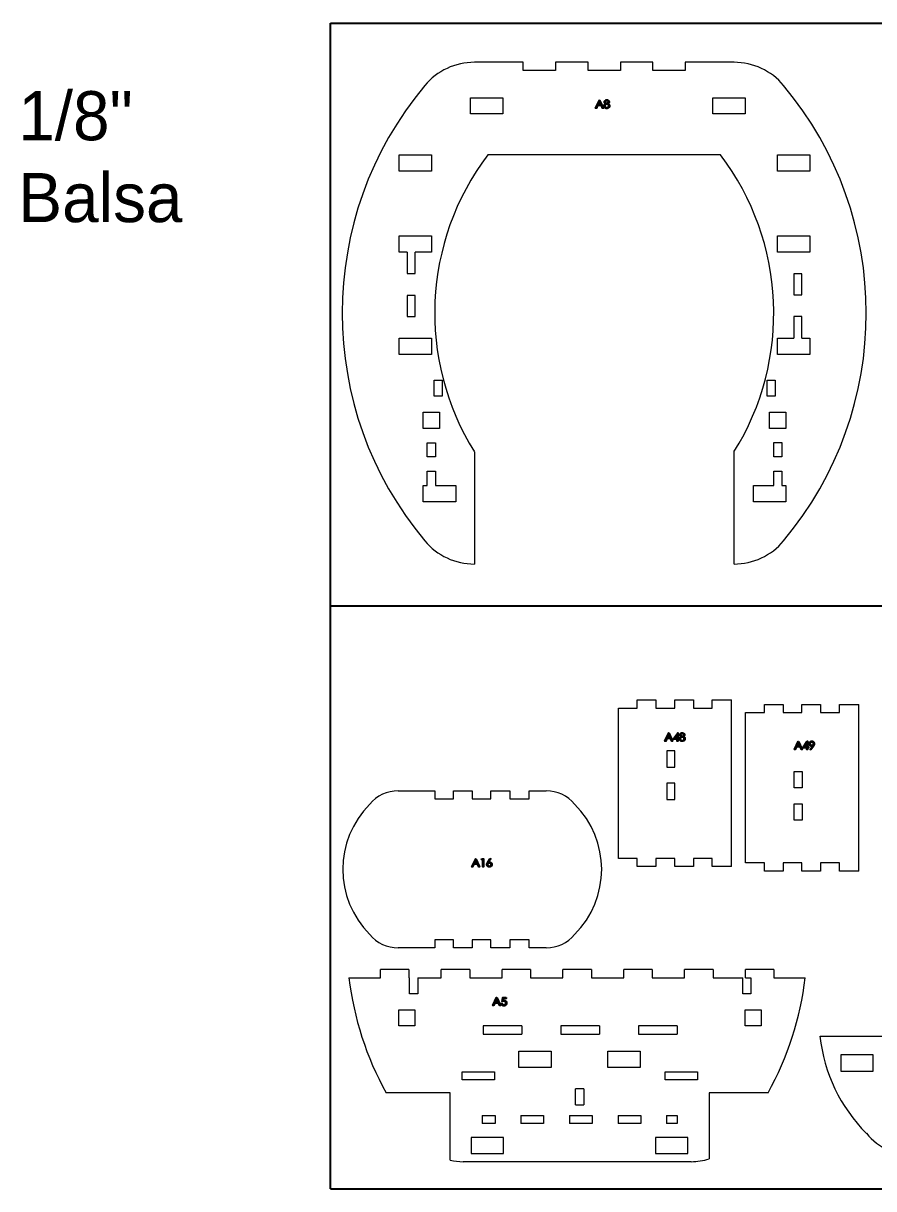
# Model space of a CAD drawing. Header units: inches. Extents: x -4.7 to 54, y 0 to 24.
# Drawn here: x -4.75 to 8.39, y 0 to 18 of the extents above; entities that cross this region are included whole.
import ezdxf

# ---------------------------------------------------------------- set-up
doc = ezdxf.new("R2010")
doc.units = ezdxf.units.IN
doc.header["$MEASUREMENT"] = 0

msp = doc.modelspace()

# ---------------------------------------------------------------- linework, layer by layer
for p, q in [((0, 9), (0, 18)), ((0, 18), (24, 18)), ((0, 0), (0, 9)), ((24, 9), (0, 9)), ((0, 0), (24, 0))]:
    msp.add_line(p, q)
at = {"color": 1, "linetype": 'Continuous', "lineweight": 15}
for p, q in [((2.979, 17.398), (2.224, 17.398)), ((2.979, 17.273), (2.979, 17.398)), ((3.479, 17.398), (3.479, 17.273)), ((3.979, 17.398), (3.479, 17.398)), ((3.979, 17.273), (3.979, 17.398)), ((4.479, 17.398), (4.479, 17.273)), ((4.979, 17.398), (4.479, 17.398)), ((4.979, 17.273), (4.979, 17.398)), ((5.479, 17.398), (5.479, 17.273)), ((6.235, 17.398), (5.479, 17.398)), ((3.479, 17.273), (2.979, 17.273)), ((4.479, 17.273), (3.979, 17.273)), ((5.479, 17.273), (4.979, 17.273)), ((2.164, 16.851), (2.664, 16.851)), ((2.164, 16.601), (2.164, 16.851)), ((2.664, 16.851), (2.664, 16.601)), ((5.907, 16.851), (6.407, 16.851)), ((5.907, 16.601), (5.907, 16.851)), ((6.407, 16.851), (6.407, 16.601)), ((2.664, 16.601), (2.164, 16.601)), ((6.407, 16.601), (5.907, 16.601)), ((1.06, 15.968), (1.56, 15.968)), ((1.06, 15.718), (1.06, 15.968)), ((1.56, 15.968), (1.56, 15.718)), ((6.028, 15.968), (2.431, 15.968)), ((6.908, 15.968), (7.408, 15.968)), ((6.908, 15.718), (6.908, 15.968)), ((7.408, 15.968), (7.408, 15.718)), ((1.56, 15.718), (1.06, 15.718)), ((7.408, 15.718), (6.908, 15.718)), ((1.06, 14.715), (1.56, 14.715)), ((1.06, 14.465), (1.06, 14.715)), ((1.56, 14.715), (1.56, 14.465)), ((6.908, 14.715), (7.408, 14.715)), ((6.908, 14.465), (6.908, 14.715)), ((7.408, 14.715), (7.408, 14.465)), ((1.185, 14.465), (1.06, 14.465)), ((1.185, 14.465), (1.185, 14.134)), ((1.31, 14.134), (1.31, 14.465)), ((1.56, 14.465), (1.31, 14.465)), ((7.408, 14.465), (6.908, 14.465)), ((1.185, 14.134), (1.31, 14.134)), ((7.283, 14.131), (7.158, 14.131)), ((7.158, 14.131), (7.158, 13.805)), ((7.283, 13.805), (7.283, 14.131)), ((1.31, 13.795), (1.185, 13.795)), ((1.185, 13.795), (1.185, 13.474)), ((1.31, 13.474), (1.31, 13.795)), ((7.158, 13.805), (7.283, 13.805)), ((1.185, 13.474), (1.31, 13.474)), ((7.283, 13.471), (7.158, 13.471)), ((7.158, 13.471), (7.158, 13.139)), ((7.283, 13.139), (7.283, 13.471)), ((1.06, 13.135), (1.56, 13.135)), ((1.06, 12.885), (1.06, 13.135)), ((1.56, 13.135), (1.56, 12.885)), ((6.908, 13.139), (7.158, 13.139)), ((6.908, 12.885), (6.908, 13.139)), ((7.283, 13.139), (7.408, 13.139)), ((7.408, 13.139), (7.408, 12.885)), ((1.56, 12.885), (1.06, 12.885)), ((7.408, 12.885), (6.908, 12.885)), ((1.602, 12.489), (1.727, 12.489)), ((1.602, 12.239), (1.602, 12.489)), ((1.727, 12.489), (1.727, 12.239)), ((6.748, 12.489), (6.873, 12.489)), ((6.748, 12.239), (6.748, 12.489)), ((6.873, 12.489), (6.873, 12.239)), ((1.727, 12.239), (1.602, 12.239)), ((6.873, 12.239), (6.748, 12.239)), ((1.434, 11.994), (1.684, 11.994)), ((1.434, 11.744), (1.434, 11.994)), ((1.684, 11.994), (1.684, 11.744)), ((6.786, 11.994), (7.036, 11.994)), ((6.786, 11.744), (6.786, 11.994)), ((7.036, 11.994), (7.036, 11.744)), ((1.684, 11.744), (1.434, 11.744)), ((7.036, 11.744), (6.786, 11.744)), ((1.496, 11.522), (1.621, 11.522)), ((1.496, 11.304), (1.496, 11.522)), ((1.621, 11.522), (1.621, 11.304)), ((6.848, 11.523), (6.973, 11.523)), ((6.848, 11.304), (6.848, 11.523)), ((6.973, 11.523), (6.973, 11.304)), ((2.224, 11.378), (2.224, 9.648)), ((6.235, 9.648), (6.235, 11.378)), ((1.621, 11.304), (1.496, 11.304)), ((6.973, 11.304), (6.848, 11.304)), ((1.496, 11.082), (1.621, 11.082)), ((1.496, 10.861), (1.496, 11.082)), ((1.621, 11.082), (1.621, 10.861)), ((6.848, 11.083), (6.973, 11.083)), ((6.848, 10.861), (6.848, 11.083)), ((6.973, 11.083), (6.973, 10.861)), ((1.434, 10.861), (1.496, 10.861)), ((1.434, 10.611), (1.434, 10.861)), ((1.621, 10.861), (1.934, 10.861)), ((1.934, 10.861), (1.934, 10.611)), ((6.536, 10.861), (6.848, 10.861)), ((6.536, 10.611), (6.536, 10.861)), ((6.973, 10.861), (7.036, 10.861)), ((7.036, 10.861), (7.036, 10.611)), ((1.934, 10.611), (1.434, 10.611)), ((7.036, 10.611), (6.536, 10.611)), ((4.448, 5.099), (4.448, 7.424)), ((4.448, 7.424), (4.74, 7.424)), ((4.74, 7.424), (4.74, 7.549)), ((4.74, 7.549), (5.028, 7.549)), ((5.028, 7.549), (5.028, 7.424)), ((5.028, 7.424), (5.32, 7.424)), ((5.32, 7.424), (5.32, 7.549)), ((5.32, 7.549), (5.608, 7.549)), ((5.608, 7.549), (5.608, 7.424)), ((5.608, 7.424), (5.9, 7.424)), ((5.9, 7.424), (5.9, 7.549)), ((5.9, 7.549), (6.198, 7.549)), ((6.198, 4.974), (6.198, 7.549)), ((6.704, 7.481), (6.993, 7.481)), ((6.704, 7.356), (6.704, 7.481)), ((6.993, 7.481), (6.993, 7.356)), ((7.284, 7.356), (7.284, 7.481)), ((7.284, 7.481), (7.573, 7.481)), ((7.573, 7.481), (7.573, 7.356)), ((7.864, 7.356), (7.864, 7.481)), ((7.864, 7.481), (8.163, 7.481)), ((8.163, 4.906), (8.163, 7.481)), ((6.413, 5.031), (6.413, 7.356)), ((6.413, 7.356), (6.704, 7.356)), ((6.993, 7.356), (7.284, 7.356)), ((7.573, 7.356), (7.864, 7.356)), ((5.198, 6.761), (5.198, 6.511)), ((5.323, 6.761), (5.198, 6.761)), ((5.323, 6.511), (5.323, 6.761)), ((5.198, 6.511), (5.323, 6.511)), ((7.163, 6.193), (7.163, 6.443)), ((7.163, 6.443), (7.288, 6.443)), ((7.288, 6.443), (7.288, 6.193)), ((1.045, 6.146), (1.611, 6.146)), ((1.611, 6.146), (1.611, 6.021)), ((1.899, 6.021), (1.899, 6.146)), ((1.899, 6.146), (2.191, 6.146)), ((2.191, 6.146), (2.191, 6.021)), ((2.479, 6.021), (2.479, 6.146)), ((2.479, 6.146), (2.771, 6.146)), ((2.771, 6.146), (2.771, 6.021)), ((3.069, 6.021), (3.069, 6.146)), ((3.069, 6.146), (3.334, 6.146)), ((5.198, 6.261), (5.198, 6.011)), ((5.323, 6.261), (5.198, 6.261)), ((5.323, 6.011), (5.323, 6.261)), ((7.288, 6.193), (7.163, 6.193)), ((1.611, 6.021), (1.899, 6.021)), ((2.191, 6.021), (2.479, 6.021)), ((2.771, 6.021), (3.069, 6.021)), ((5.198, 6.011), (5.323, 6.011)), ((7.163, 5.693), (7.163, 5.943)), ((7.163, 5.943), (7.288, 5.943)), ((7.288, 5.943), (7.288, 5.693)), ((7.288, 5.693), (7.163, 5.693)), ((4.74, 5.099), (4.448, 5.099)), ((4.74, 4.974), (4.74, 5.099)), ((5.32, 5.099), (5.028, 5.099)), ((5.028, 5.099), (5.028, 4.974)), ((5.32, 4.974), (5.32, 5.099)), ((5.9, 5.099), (5.608, 5.099)), ((5.608, 5.099), (5.608, 4.974)), ((5.9, 4.974), (5.9, 5.099)), ((5.028, 4.974), (4.74, 4.974)), ((5.608, 4.974), (5.32, 4.974)), ((6.198, 4.974), (5.9, 4.974)), ((6.704, 5.031), (6.413, 5.031)), ((6.704, 4.906), (6.704, 5.031)), ((6.993, 4.906), (6.704, 4.906)), ((7.284, 5.031), (6.993, 5.031)), ((6.993, 5.031), (6.993, 4.906)), ((7.284, 4.906), (7.284, 5.031)), ((7.573, 4.906), (7.284, 4.906)), ((7.864, 5.031), (7.573, 5.031)), ((7.573, 5.031), (7.573, 4.906)), ((7.864, 4.906), (7.864, 5.031)), ((8.163, 4.906), (7.864, 4.906)), ((1.899, 3.845), (1.611, 3.845)), ((1.611, 3.845), (1.611, 3.72)), ((1.899, 3.72), (1.899, 3.845)), ((2.479, 3.845), (2.191, 3.845)), ((2.191, 3.845), (2.191, 3.72)), ((2.479, 3.72), (2.479, 3.845)), ((3.069, 3.845), (2.771, 3.845)), ((2.771, 3.845), (2.771, 3.72)), ((3.069, 3.72), (3.069, 3.845)), ((1.611, 3.72), (1.045, 3.72)), ((2.191, 3.72), (1.899, 3.72)), ((2.771, 3.72), (2.479, 3.72)), ((3.334, 3.72), (3.069, 3.72)), ((0.285, 3.259), (0.772, 3.259)), ((0.772, 3.259), (0.772, 3.384)), ((1.212, 3.384), (0.772, 3.384)), ((1.212, 3.384), (1.212, 3.259)), ((1.212, 3.259), (1.223, 3.259)), ((1.223, 3.009), (1.223, 3.259)), ((1.348, 3.259), (1.348, 3.009)), ((1.348, 3.259), (1.712, 3.259)), ((1.712, 3.259), (1.712, 3.384)), ((2.152, 3.384), (1.712, 3.384)), ((2.152, 3.384), (2.152, 3.259)), ((2.152, 3.259), (2.652, 3.259)), ((2.652, 3.259), (2.652, 3.384)), ((3.092, 3.384), (2.652, 3.384)), ((3.092, 3.384), (3.092, 3.259)), ((3.092, 3.259), (3.592, 3.259)), ((3.592, 3.259), (3.592, 3.384)), ((4.032, 3.384), (3.592, 3.384)), ((4.032, 3.384), (4.032, 3.259)), ((4.032, 3.259), (4.532, 3.259)), ((4.532, 3.259), (4.532, 3.384)), ((4.972, 3.384), (4.532, 3.384)), ((4.972, 3.384), (4.972, 3.259)), ((4.972, 3.259), (5.472, 3.259)), ((5.472, 3.259), (5.472, 3.384)), ((5.912, 3.384), (5.472, 3.384)), ((5.912, 3.384), (5.912, 3.259)), ((5.912, 3.259), (6.369, 3.259)), ((6.369, 3.009), (6.369, 3.259)), ((6.412, 3.259), (6.412, 3.384)), ((6.852, 3.384), (6.412, 3.384)), ((6.412, 3.259), (6.494, 3.259)), ((6.494, 3.259), (6.494, 3.009)), ((6.852, 3.384), (6.852, 3.259)), ((6.852, 3.259), (7.335, 3.259)), ((1.348, 3.009), (1.223, 3.009)), ((6.494, 3.009), (6.369, 3.009)), ((1.055, 2.764), (1.305, 2.764)), ((1.055, 2.514), (1.055, 2.764)), ((1.305, 2.764), (1.305, 2.514)), ((6.407, 2.764), (6.657, 2.764)), ((6.407, 2.514), (6.407, 2.764)), ((6.657, 2.764), (6.657, 2.514)), ((1.305, 2.514), (1.055, 2.514)), ((2.957, 2.514), (2.357, 2.514)), ((2.357, 2.514), (2.357, 2.389)), ((2.357, 2.389), (2.957, 2.389)), ((2.957, 2.514), (2.957, 2.389)), ((4.157, 2.514), (3.557, 2.514)), ((3.557, 2.514), (3.557, 2.389)), ((3.557, 2.389), (4.157, 2.389)), ((4.157, 2.514), (4.157, 2.389)), ((5.357, 2.514), (4.757, 2.514)), ((4.757, 2.514), (4.757, 2.389)), ((4.757, 2.389), (5.357, 2.389)), ((5.357, 2.514), (5.357, 2.389)), ((6.657, 2.514), (6.407, 2.514)), ((7.564, 2.356), (9.054, 2.356)), ((2.911, 2.124), (3.411, 2.124)), ((2.911, 1.874), (2.911, 2.124)), ((3.411, 2.124), (3.411, 1.874)), ((4.286, 2.124), (4.786, 2.124)), ((4.286, 1.874), (4.286, 2.124)), ((4.786, 2.124), (4.786, 1.874)), ((8.384, 2.065), (7.884, 2.065)), ((7.884, 2.065), (7.884, 1.815)), ((8.384, 1.815), (8.384, 2.065)), ((2.032, 1.806), (2.532, 1.806)), ((2.032, 1.679), (2.032, 1.806)), ((2.532, 1.806), (2.532, 1.679)), ((3.411, 1.874), (2.911, 1.874)), ((4.786, 1.874), (4.286, 1.874)), ((5.169, 1.806), (5.669, 1.806)), ((5.169, 1.679), (5.169, 1.806)), ((5.669, 1.806), (5.669, 1.679)), ((7.884, 1.815), (8.384, 1.815)), ((2.532, 1.679), (2.032, 1.679)), ((5.669, 1.679), (5.169, 1.679)), ((1.851, 1.482), (0.859, 1.482)), ((1.851, 0.44), (1.851, 1.482)), ((3.788, 1.293), (3.788, 1.543)), ((3.913, 1.543), (3.788, 1.543)), ((3.913, 1.543), (3.913, 1.293)), ((6.761, 1.482), (5.851, 1.482)), ((5.851, 1.482), (5.851, 0.463)), ((3.788, 1.293), (3.913, 1.293)), ((2.343, 1.132), (2.543, 1.132)), ((2.343, 1.132), (2.343, 1.007)), ((2.543, 1.132), (2.543, 1.007)), ((2.943, 1.132), (2.943, 1.007)), ((2.943, 1.132), (3.293, 1.132)), ((3.293, 1.132), (3.293, 1.007)), ((3.693, 1.132), (3.693, 1.007)), ((3.693, 1.132), (4.043, 1.132)), ((4.043, 1.132), (4.043, 1.007)), ((4.443, 1.132), (4.443, 1.007)), ((4.443, 1.132), (4.793, 1.132)), ((4.793, 1.132), (4.793, 1.007)), ((5.193, 1.132), (5.193, 1.007)), ((5.193, 1.132), (5.358, 1.132)), ((5.358, 1.132), (5.358, 1.007)), ((2.543, 1.007), (2.343, 1.007)), ((3.293, 1.007), (2.943, 1.007)), ((4.043, 1.007), (3.693, 1.007)), ((4.793, 1.007), (4.443, 1.007)), ((5.358, 1.007), (5.193, 1.007)), ((2.672, 0.793), (2.172, 0.793)), ((2.172, 0.793), (2.172, 0.543)), ((2.672, 0.543), (2.672, 0.793)), ((5.521, 0.793), (5.021, 0.793)), ((5.021, 0.793), (5.021, 0.543)), ((5.521, 0.543), (5.521, 0.793)), ((2.172, 0.543), (2.672, 0.543)), ((5.021, 0.543), (5.521, 0.543)), ((2.048, 0.418), (5.572, 0.418))]:
    msp.add_line(p, q, dxfattribs=at)
at = {"color": 3, "linetype": 'Continuous', "flags": 128}
for points in [[(4.158, 16.813), (4.216, 16.688), (4.216, 16.688), (4.203, 16.688), (4.203, 16.688), (4.185, 16.728), (4.185, 16.728), (4.128, 16.728), (4.128, 16.728), (4.109, 16.688), (4.109, 16.688), (4.097, 16.688), (4.097, 16.688), (4.156, 16.813), (4.156, 16.813), (4.158, 16.813)], [(4.157, 16.789), (4.134, 16.741), (4.134, 16.741), (4.179, 16.741), (4.179, 16.741), (4.157, 16.789)], [(4.288, 16.758), (4.291, 16.756), (4.293, 16.755), (4.296, 16.753), (4.298, 16.751), (4.301, 16.749), (4.303, 16.747), (4.304, 16.745), (4.306, 16.743), (4.307, 16.741), (4.308, 16.739), (4.309, 16.737), (4.31, 16.735), (4.311, 16.732), (4.311, 16.73), (4.312, 16.727), (4.312, 16.725), (4.312, 16.725), (4.312, 16.721), (4.311, 16.718), (4.31, 16.714), (4.309, 16.711), (4.308, 16.708), (4.306, 16.705), (4.304, 16.702), (4.302, 16.699), (4.302, 16.699), (4.299, 16.696), (4.296, 16.693), (4.292, 16.691), (4.288, 16.689), (4.284, 16.687), (4.279, 16.686), (4.274, 16.685), (4.269, 16.685), (4.269, 16.685), (4.264, 16.685), (4.259, 16.686), (4.255, 16.687), (4.251, 16.688), (4.247, 16.69), (4.243, 16.692), (4.24, 16.694), (4.237, 16.697), (4.235, 16.7), (4.233, 16.703), (4.231, 16.707), (4.229, 16.71), (4.228, 16.713), (4.227, 16.717), (4.227, 16.72), (4.227, 16.724), (4.227, 16.724), (4.227, 16.726), (4.227, 16.729), (4.228, 16.731), (4.228, 16.734), (4.229, 16.736), (4.23, 16.739), (4.231, 16.741), (4.233, 16.743), (4.234, 16.745), (4.236, 16.747), (4.238, 16.749), (4.24, 16.751), (4.243, 16.753), (4.245, 16.755), (4.248, 16.756), (4.251, 16.758), (4.251, 16.758), (4.247, 16.761), (4.243, 16.763), (4.24, 16.766), (4.238, 16.77), (4.236, 16.773), (4.234, 16.777), (4.233, 16.781), (4.233, 16.785), (4.233, 16.785), (4.233, 16.789), (4.234, 16.792), (4.236, 16.796), (4.238, 16.8), (4.241, 16.804), (4.244, 16.807), (4.247, 16.81), (4.251, 16.812), (4.256, 16.814), (4.26, 16.816), (4.265, 16.816), (4.27, 16.817), (4.27, 16.817), (4.275, 16.816), (4.279, 16.816), (4.283, 16.814), (4.288, 16.812), (4.292, 16.81), (4.295, 16.807), (4.298, 16.804), (4.301, 16.8), (4.303, 16.796), (4.304, 16.792), (4.305, 16.788), (4.305, 16.784), (4.305, 16.784), (4.305, 16.78), (4.304, 16.776), (4.303, 16.773), (4.301, 16.769), (4.298, 16.766), (4.295, 16.763), (4.292, 16.761), (4.288, 16.758)], [(4.27, 16.751), (4.267, 16.751), (4.263, 16.75), (4.26, 16.75), (4.257, 16.749), (4.255, 16.748), (4.252, 16.746), (4.249, 16.745), (4.247, 16.743), (4.245, 16.741), (4.243, 16.738), (4.242, 16.736), (4.24, 16.734), (4.239, 16.731), (4.239, 16.729), (4.238, 16.726), (4.238, 16.723), (4.238, 16.723), (4.238, 16.72), (4.239, 16.717), (4.24, 16.714), (4.242, 16.711), (4.244, 16.708), (4.247, 16.705), (4.249, 16.703), (4.253, 16.701), (4.257, 16.7), (4.26, 16.699), (4.265, 16.698), (4.269, 16.698), (4.269, 16.698), (4.273, 16.698), (4.276, 16.699), (4.279, 16.699), (4.282, 16.7), (4.285, 16.701), (4.287, 16.702), (4.29, 16.704), (4.292, 16.706), (4.294, 16.708), (4.296, 16.71), (4.297, 16.712), (4.298, 16.715), (4.299, 16.717), (4.3, 16.719), (4.3, 16.722), (4.3, 16.725), (4.3, 16.725), (4.3, 16.727), (4.3, 16.73), (4.299, 16.732), (4.298, 16.734), (4.297, 16.737), (4.295, 16.739), (4.294, 16.741), (4.291, 16.743), (4.289, 16.745), (4.287, 16.746), (4.284, 16.748), (4.282, 16.749), (4.279, 16.75), (4.276, 16.75), (4.273, 16.751), (4.27, 16.751)], [(4.269, 16.804), (4.267, 16.804), (4.264, 16.803), (4.262, 16.803), (4.259, 16.802), (4.257, 16.802), (4.255, 16.801), (4.253, 16.799), (4.251, 16.798), (4.25, 16.797), (4.248, 16.795), (4.247, 16.793), (4.246, 16.792), (4.245, 16.79), (4.245, 16.788), (4.244, 16.786), (4.244, 16.784), (4.244, 16.784), (4.244, 16.782), (4.245, 16.781), (4.245, 16.779), (4.246, 16.777), (4.247, 16.775), (4.249, 16.773), (4.25, 16.772), (4.252, 16.77), (4.254, 16.769), (4.256, 16.767), (4.258, 16.766), (4.26, 16.765), (4.262, 16.765), (4.265, 16.764), (4.267, 16.764), (4.27, 16.764), (4.27, 16.764), (4.273, 16.764), (4.276, 16.764), (4.279, 16.765), (4.282, 16.767), (4.285, 16.768), (4.287, 16.77), (4.289, 16.772), (4.291, 16.775), (4.292, 16.777), (4.293, 16.78), (4.294, 16.782), (4.294, 16.785), (4.294, 16.785), (4.294, 16.786), (4.294, 16.788), (4.293, 16.79), (4.292, 16.791), (4.292, 16.793), (4.29, 16.795), (4.289, 16.796), (4.288, 16.798), (4.286, 16.799), (4.284, 16.8), (4.282, 16.801), (4.28, 16.802), (4.277, 16.803), (4.275, 16.803), (4.272, 16.804), (4.269, 16.804)], [(5.228, 7.039), (5.285, 6.914), (5.285, 6.914), (5.273, 6.914), (5.273, 6.914), (5.255, 6.954), (5.255, 6.954), (5.198, 6.954), (5.198, 6.954), (5.179, 6.914), (5.179, 6.914), (5.167, 6.914), (5.167, 6.914), (5.226, 7.039), (5.226, 7.039), (5.228, 7.039)], [(5.365, 7.042), (5.367, 7.042), (5.367, 7.042), (5.367, 6.955), (5.367, 6.955), (5.381, 6.955), (5.381, 6.955), (5.381, 6.942), (5.381, 6.942), (5.367, 6.942), (5.367, 6.942), (5.367, 6.914), (5.367, 6.914), (5.356, 6.914), (5.356, 6.914), (5.356, 6.942), (5.356, 6.942), (5.296, 6.942), (5.296, 6.942), (5.365, 7.042)], [(5.453, 6.983), (5.456, 6.982), (5.459, 6.98), (5.462, 6.978), (5.464, 6.976), (5.466, 6.975), (5.468, 6.973), (5.47, 6.971), (5.472, 6.969), (5.473, 6.967), (5.474, 6.964), (5.475, 6.962), (5.476, 6.96), (5.477, 6.958), (5.477, 6.955), (5.477, 6.953), (5.478, 6.95), (5.478, 6.95), (5.477, 6.946), (5.477, 6.943), (5.476, 6.939), (5.475, 6.936), (5.474, 6.933), (5.472, 6.93), (5.47, 6.927), (5.468, 6.924), (5.468, 6.924), (5.465, 6.921), (5.462, 6.918), (5.458, 6.916), (5.454, 6.914), (5.45, 6.912), (5.445, 6.911), (5.44, 6.911), (5.435, 6.91), (5.435, 6.91), (5.43, 6.911), (5.425, 6.911), (5.421, 6.912), (5.417, 6.913), (5.413, 6.915), (5.409, 6.917), (5.406, 6.92), (5.403, 6.922), (5.401, 6.925), (5.399, 6.929), (5.397, 6.932), (5.395, 6.935), (5.394, 6.938), (5.393, 6.942), (5.393, 6.945), (5.393, 6.949), (5.393, 6.949), (5.393, 6.952), (5.393, 6.954), (5.393, 6.957), (5.394, 6.959), (5.395, 6.961), (5.396, 6.964), (5.397, 6.966), (5.398, 6.968), (5.4, 6.97), (5.402, 6.972), (5.404, 6.974), (5.406, 6.976), (5.408, 6.978), (5.411, 6.98), (5.414, 6.982), (5.417, 6.983), (5.417, 6.983), (5.413, 6.986), (5.409, 6.988), (5.406, 6.992), (5.404, 6.995), (5.402, 6.998), (5.4, 7.002), (5.399, 7.006), (5.399, 7.01), (5.399, 7.01), (5.399, 7.014), (5.4, 7.018), (5.402, 7.022), (5.404, 7.025), (5.406, 7.029), (5.41, 7.032), (5.413, 7.035), (5.417, 7.037), (5.422, 7.039), (5.426, 7.041), (5.431, 7.042), (5.436, 7.042), (5.436, 7.042), (5.44, 7.042), (5.445, 7.041), (5.449, 7.039), (5.454, 7.037), (5.457, 7.035), (5.461, 7.032), (5.464, 7.029), (5.466, 7.025), (5.468, 7.021), (5.47, 7.018), (5.471, 7.013), (5.471, 7.009), (5.471, 7.009), (5.471, 7.005), (5.47, 7.001), (5.469, 6.998), (5.467, 6.994), (5.464, 6.991), (5.461, 6.988), (5.458, 6.986), (5.453, 6.983)], [(5.435, 7.029), (5.432, 7.029), (5.43, 7.029), (5.427, 7.028), (5.425, 7.028), (5.423, 7.027), (5.421, 7.026), (5.419, 7.025), (5.417, 7.023), (5.416, 7.022), (5.414, 7.02), (5.413, 7.019), (5.412, 7.017), (5.411, 7.015), (5.411, 7.013), (5.41, 7.011), (5.41, 7.01), (5.41, 7.01), (5.41, 7.008), (5.411, 7.006), (5.411, 7.004), (5.412, 7.002), (5.413, 7), (5.414, 6.999), (5.416, 6.997), (5.418, 6.995), (5.42, 6.994), (5.422, 6.992), (5.424, 6.991), (5.426, 6.991), (5.428, 6.99), (5.431, 6.989), (5.433, 6.989), (5.435, 6.989), (5.435, 6.989), (5.439, 6.989), (5.442, 6.99), (5.445, 6.991), (5.448, 6.992), (5.45, 6.993), (5.453, 6.995), (5.455, 6.997), (5.457, 7), (5.458, 7.002), (5.459, 7.005), (5.46, 7.007), (5.46, 7.01), (5.46, 7.01), (5.46, 7.012), (5.459, 7.013), (5.459, 7.015), (5.458, 7.017), (5.457, 7.018), (5.456, 7.02), (5.455, 7.021), (5.453, 7.023), (5.452, 7.024), (5.45, 7.026), (5.448, 7.027), (5.446, 7.027), (5.443, 7.028), (5.441, 7.029), (5.438, 7.029), (5.435, 7.029)], [(5.227, 7.014), (5.204, 6.966), (5.204, 6.966), (5.249, 6.966), (5.249, 6.966), (5.227, 7.014)], [(5.356, 6.955), (5.356, 7.01), (5.356, 7.01), (5.318, 6.955), (5.318, 6.955), (5.356, 6.955)], [(5.436, 6.976), (5.432, 6.976), (5.429, 6.976), (5.426, 6.975), (5.423, 6.974), (5.42, 6.973), (5.418, 6.971), (5.415, 6.97), (5.413, 6.968), (5.411, 6.966), (5.409, 6.964), (5.407, 6.961), (5.406, 6.959), (5.405, 6.956), (5.404, 6.954), (5.404, 6.951), (5.404, 6.949), (5.404, 6.949), (5.404, 6.945), (5.405, 6.942), (5.406, 6.939), (5.408, 6.936), (5.41, 6.933), (5.412, 6.93), (5.415, 6.928), (5.419, 6.926), (5.422, 6.925), (5.426, 6.924), (5.431, 6.923), (5.435, 6.923), (5.435, 6.923), (5.438, 6.923), (5.442, 6.924), (5.445, 6.924), (5.448, 6.925), (5.451, 6.926), (5.453, 6.928), (5.456, 6.929), (5.458, 6.931), (5.46, 6.933), (5.462, 6.935), (5.463, 6.938), (5.464, 6.94), (5.465, 6.942), (5.466, 6.945), (5.466, 6.947), (5.466, 6.95), (5.466, 6.95), (5.466, 6.952), (5.466, 6.955), (5.465, 6.957), (5.464, 6.96), (5.463, 6.962), (5.461, 6.964), (5.459, 6.966), (5.457, 6.968), (5.455, 6.97), (5.453, 6.972), (5.45, 6.973), (5.447, 6.974), (5.445, 6.975), (5.442, 6.976), (5.439, 6.976), (5.436, 6.976)], [(7.231, 6.908), (7.288, 6.783), (7.288, 6.783), (7.276, 6.783), (7.276, 6.783), (7.258, 6.823), (7.258, 6.823), (7.201, 6.823), (7.201, 6.823), (7.182, 6.783), (7.182, 6.783), (7.17, 6.783), (7.17, 6.783), (7.229, 6.908), (7.229, 6.908), (7.231, 6.908)], [(7.23, 6.883), (7.207, 6.836), (7.207, 6.836), (7.252, 6.836), (7.252, 6.836), (7.23, 6.883)], [(7.368, 6.911), (7.37, 6.911), (7.37, 6.911), (7.37, 6.824), (7.37, 6.824), (7.384, 6.824), (7.384, 6.824), (7.384, 6.811), (7.384, 6.811), (7.37, 6.811), (7.37, 6.811), (7.37, 6.783), (7.37, 6.783), (7.359, 6.783), (7.359, 6.783), (7.359, 6.811), (7.359, 6.811), (7.3, 6.811), (7.3, 6.811), (7.368, 6.911)], [(7.359, 6.824), (7.359, 6.879), (7.359, 6.879), (7.322, 6.824), (7.322, 6.824), (7.359, 6.824)], [(7.423, 6.779), (7.414, 6.786), (7.414, 6.786), (7.449, 6.836), (7.449, 6.836), (7.442, 6.836), (7.436, 6.836), (7.436, 6.836), (7.432, 6.836), (7.428, 6.836), (7.424, 6.837), (7.421, 6.838), (7.417, 6.84), (7.414, 6.842), (7.411, 6.844), (7.408, 6.846), (7.406, 6.849), (7.404, 6.852), (7.402, 6.855), (7.4, 6.858), (7.399, 6.862), (7.398, 6.865), (7.397, 6.869), (7.397, 6.873), (7.397, 6.873), (7.398, 6.878), (7.399, 6.883), (7.4, 6.887), (7.402, 6.892), (7.405, 6.896), (7.409, 6.9), (7.412, 6.903), (7.417, 6.906), (7.422, 6.908), (7.427, 6.91), (7.432, 6.911), (7.437, 6.911), (7.437, 6.911), (7.442, 6.911), (7.447, 6.91), (7.452, 6.908), (7.457, 6.906), (7.461, 6.903), (7.465, 6.9), (7.468, 6.896), (7.471, 6.892), (7.473, 6.887), (7.475, 6.882), (7.475, 6.877), (7.476, 6.872), (7.476, 6.872), (7.476, 6.869), (7.475, 6.864), (7.474, 6.86), (7.473, 6.856), (7.472, 6.854), (7.471, 6.852), (7.47, 6.849), (7.468, 6.847), (7.467, 6.844), (7.465, 6.841), (7.463, 6.839), (7.461, 6.836), (7.461, 6.836), (7.423, 6.779)], [(7.438, 6.848), (7.441, 6.848), (7.443, 6.849), (7.446, 6.849), (7.449, 6.85), (7.451, 6.851), (7.453, 6.852), (7.455, 6.854), (7.457, 6.856), (7.459, 6.857), (7.46, 6.859), (7.462, 6.861), (7.463, 6.864), (7.464, 6.866), (7.464, 6.868), (7.464, 6.871), (7.465, 6.873), (7.465, 6.873), (7.464, 6.876), (7.464, 6.878), (7.463, 6.88), (7.463, 6.883), (7.461, 6.885), (7.46, 6.887), (7.458, 6.889), (7.456, 6.891), (7.454, 6.892), (7.452, 6.894), (7.45, 6.895), (7.447, 6.896), (7.445, 6.897), (7.442, 6.898), (7.439, 6.898), (7.437, 6.898), (7.437, 6.898), (7.434, 6.898), (7.431, 6.898), (7.428, 6.897), (7.426, 6.896), (7.423, 6.895), (7.421, 6.894), (7.419, 6.892), (7.417, 6.891), (7.415, 6.889), (7.413, 6.887), (7.412, 6.885), (7.411, 6.883), (7.41, 6.88), (7.409, 6.878), (7.409, 6.876), (7.409, 6.873), (7.409, 6.873), (7.409, 6.871), (7.409, 6.868), (7.41, 6.866), (7.411, 6.864), (7.412, 6.861), (7.413, 6.859), (7.415, 6.857), (7.417, 6.856), (7.419, 6.854), (7.422, 6.852), (7.424, 6.851), (7.426, 6.85), (7.429, 6.849), (7.432, 6.849), (7.435, 6.848), (7.438, 6.848)], [(2.245, 5.097), (2.303, 4.972), (2.303, 4.972), (2.29, 4.972), (2.29, 4.972), (2.272, 5.012), (2.272, 5.012), (2.215, 5.012), (2.215, 5.012), (2.196, 4.972), (2.196, 4.972), (2.184, 4.972), (2.184, 4.972), (2.243, 5.097), (2.243, 5.097), (2.245, 5.097)], [(2.244, 5.073), (2.221, 5.025), (2.221, 5.025), (2.266, 5.025), (2.266, 5.025), (2.244, 5.073)], [(2.34, 5.097), (2.364, 5.097), (2.364, 5.097), (2.364, 4.972), (2.364, 4.972), (2.352, 4.972), (2.352, 4.972), (2.352, 5.084), (2.352, 5.084), (2.333, 5.084), (2.333, 5.084), (2.34, 5.097)], [(2.468, 5.1), (2.476, 5.093), (2.476, 5.093), (2.443, 5.043), (2.443, 5.043), (2.45, 5.044), (2.456, 5.044), (2.456, 5.044), (2.46, 5.044), (2.464, 5.043), (2.467, 5.043), (2.471, 5.041), (2.474, 5.04), (2.477, 5.038), (2.48, 5.036), (2.483, 5.033), (2.485, 5.031), (2.487, 5.028), (2.489, 5.025), (2.491, 5.021), (2.492, 5.018), (2.493, 5.015), (2.493, 5.011), (2.493, 5.007), (2.493, 5.007), (2.493, 5.002), (2.492, 4.997), (2.491, 4.992), (2.488, 4.988), (2.486, 4.983), (2.482, 4.98), (2.479, 4.977), (2.474, 4.974), (2.469, 4.972), (2.465, 4.97), (2.46, 4.969), (2.454, 4.969), (2.454, 4.969), (2.449, 4.969), (2.444, 4.97), (2.44, 4.971), (2.435, 4.974), (2.431, 4.976), (2.427, 4.98), (2.424, 4.983), (2.421, 4.988), (2.419, 4.992), (2.418, 4.997), (2.417, 5.002), (2.416, 5.007), (2.416, 5.007), (2.417, 5.011), (2.417, 5.015), (2.418, 5.019), (2.42, 5.023), (2.42, 5.025), (2.421, 5.027), (2.422, 5.03), (2.424, 5.032), (2.425, 5.035), (2.427, 5.037), (2.429, 5.04), (2.43, 5.043), (2.43, 5.043), (2.468, 5.1)], [(2.454, 5.031), (2.451, 5.031), (2.448, 5.031), (2.446, 5.03), (2.443, 5.029), (2.441, 5.028), (2.439, 5.027), (2.437, 5.026), (2.435, 5.024), (2.433, 5.022), (2.432, 5.02), (2.431, 5.018), (2.429, 5.016), (2.429, 5.014), (2.428, 5.011), (2.428, 5.009), (2.428, 5.006), (2.428, 5.006), (2.428, 5.004), (2.428, 5.001), (2.429, 4.999), (2.43, 4.997), (2.431, 4.995), (2.432, 4.993), (2.434, 4.991), (2.436, 4.989), (2.438, 4.987), (2.44, 4.986), (2.442, 4.984), (2.444, 4.983), (2.447, 4.983), (2.449, 4.982), (2.452, 4.982), (2.455, 4.982), (2.455, 4.982), (2.458, 4.982), (2.46, 4.982), (2.463, 4.983), (2.465, 4.983), (2.468, 4.984), (2.47, 4.986), (2.472, 4.987), (2.474, 4.989), (2.476, 4.991), (2.478, 4.993), (2.479, 4.995), (2.48, 4.997), (2.481, 4.999), (2.482, 5.001), (2.482, 5.004), (2.482, 5.006), (2.482, 5.006), (2.482, 5.009), (2.482, 5.011), (2.481, 5.014), (2.48, 5.016), (2.479, 5.018), (2.478, 5.02), (2.476, 5.022), (2.474, 5.024), (2.472, 5.026), (2.47, 5.027), (2.467, 5.028), (2.465, 5.029), (2.462, 5.03), (2.46, 5.031), (2.457, 5.031), (2.454, 5.031)], [(2.569, 2.953), (2.627, 2.828), (2.627, 2.828), (2.614, 2.828), (2.614, 2.828), (2.596, 2.868), (2.596, 2.868), (2.539, 2.868), (2.539, 2.868), (2.52, 2.828), (2.52, 2.828), (2.508, 2.828), (2.508, 2.828), (2.567, 2.953), (2.567, 2.953), (2.569, 2.953)], [(2.568, 2.928), (2.545, 2.88), (2.545, 2.88), (2.59, 2.88), (2.59, 2.88), (2.568, 2.928)], [(2.716, 2.953), (2.716, 2.94), (2.716, 2.94), (2.674, 2.94), (2.674, 2.94), (2.667, 2.907), (2.667, 2.907), (2.671, 2.908), (2.675, 2.909), (2.678, 2.909), (2.682, 2.909), (2.682, 2.909), (2.686, 2.909), (2.69, 2.909), (2.694, 2.908), (2.697, 2.906), (2.701, 2.905), (2.704, 2.903), (2.707, 2.9), (2.71, 2.898), (2.713, 2.895), (2.715, 2.892), (2.717, 2.888), (2.718, 2.885), (2.72, 2.881), (2.72, 2.877), (2.721, 2.873), (2.721, 2.868), (2.721, 2.868), (2.721, 2.865), (2.721, 2.862), (2.72, 2.859), (2.72, 2.857), (2.719, 2.854), (2.718, 2.851), (2.717, 2.848), (2.715, 2.846), (2.714, 2.843), (2.712, 2.841), (2.711, 2.839), (2.709, 2.837), (2.707, 2.835), (2.705, 2.833), (2.702, 2.831), (2.7, 2.83), (2.697, 2.829), (2.695, 2.827), (2.692, 2.826), (2.689, 2.826), (2.687, 2.825), (2.684, 2.825), (2.681, 2.824), (2.678, 2.824), (2.678, 2.824), (2.674, 2.824), (2.67, 2.825), (2.667, 2.826), (2.663, 2.827), (2.66, 2.828), (2.657, 2.83), (2.655, 2.832), (2.652, 2.834), (2.649, 2.837), (2.647, 2.839), (2.645, 2.842), (2.643, 2.845), (2.642, 2.849), (2.641, 2.852), (2.64, 2.856), (2.639, 2.86), (2.639, 2.86), (2.651, 2.86), (2.651, 2.86), (2.651, 2.856), (2.653, 2.853), (2.654, 2.85), (2.656, 2.847), (2.658, 2.845), (2.66, 2.843), (2.663, 2.842), (2.665, 2.84), (2.669, 2.839), (2.672, 2.838), (2.675, 2.837), (2.678, 2.837), (2.678, 2.837), (2.681, 2.837), (2.684, 2.838), (2.687, 2.838), (2.69, 2.839), (2.693, 2.841), (2.696, 2.842), (2.698, 2.844), (2.701, 2.846), (2.703, 2.849), (2.705, 2.851), (2.706, 2.854), (2.708, 2.856), (2.709, 2.859), (2.709, 2.862), (2.71, 2.866), (2.71, 2.869), (2.71, 2.869), (2.71, 2.872), (2.709, 2.875), (2.709, 2.877), (2.708, 2.88), (2.707, 2.882), (2.705, 2.885), (2.704, 2.887), (2.702, 2.889), (2.7, 2.891), (2.697, 2.892), (2.695, 2.893), (2.692, 2.895), (2.689, 2.895), (2.686, 2.896), (2.683, 2.896), (2.68, 2.896), (2.68, 2.896), (2.677, 2.896), (2.674, 2.896), (2.671, 2.896), (2.667, 2.895), (2.664, 2.894), (2.66, 2.893), (2.656, 2.892), (2.652, 2.89), (2.652, 2.89), (2.665, 2.953), (2.665, 2.953), (2.716, 2.953)]]:
    msp.add_lwpolyline(points, dxfattribs=at)
at = {"color": 1, "linetype": 'Continuous', "lineweight": 15}
for centre, radius, start, end in [((2.224, 16.398), 1, 90, 140.0791), ((6.235, 16.398), 1, 39.9209, 90), ((5.66, 13.523), 5.48, 140.0791, 219.9209), ((2.799, 13.523), 5.48, 320.0791, 39.9209), ((5.66, 13.523), 4.05, 142.8652, 211.9667), ((2.799, 13.523), 4.05, 328.0333, 37.1348), ((2.224, 10.648), 1, 219.9209, 270), ((6.235, 10.648), 1, 270, 320.0791), ((1.045, 5.575), 0.571, 90, 140.0791), ((3.334, 5.575), 0.571, 39.9209, 90), ((1.616, 4.933), 1.426, 135, 225), ((2.764, 4.933), 1.426, 315, 45), ((1.045, 4.291), 0.571, 219.9209, 270), ((3.334, 4.291), 0.571, 270, 320.0791), ((5.067, 3.822), 4.815, 186.7189, 209.0829), ((2.553, 3.822), 4.815, 330.9171, 353.2811), ((10.048, 2.622), 2.499, 186.1255, 225), ((9.048, 1.497), 1, 219.9209, 270), ((2.048, 1.296), 0.879, 257.0159, 270), ((5.572, 1.296), 0.879, 270, 288.4857)]:
    msp.add_arc(centre, radius, start, end, dxfattribs=at)

# ---------------------------------------------------------------- texts
at = {"insert": (-4.825, 16.952), "char_height": 0.7586, "attachment_point": 1}
msp.add_mtext_dynamic_manual_height_columns('1/8" Balsa', width=0.69125, gutter_width=0.689, heights=[0], dxfattribs=at)

doc.saveas('drawing.dxf')
